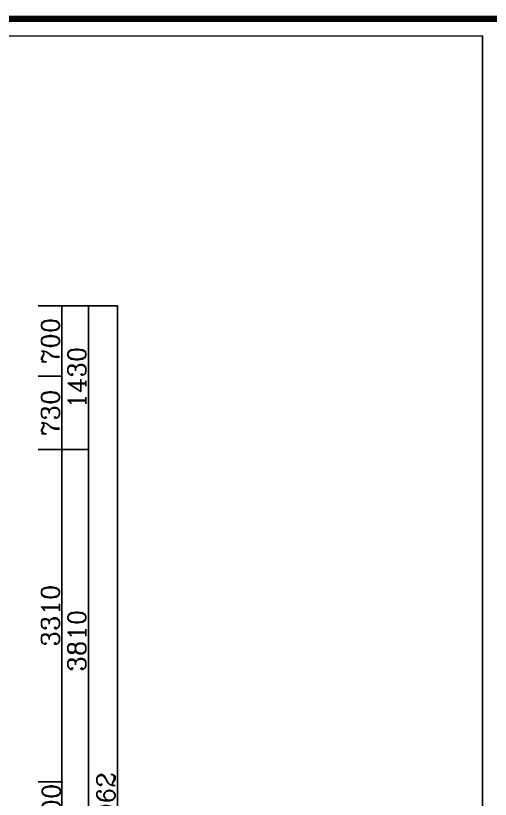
# Model space of a CAD drawing. Header units: millimetres. Extents: x 512961 to 915856, y -1268271 to -458543.
# Drawn here: x 868167 to 872896, y -1153932 to -1146126 of the extents above; entities that cross this region are included whole.
import ezdxf

# ---------------------------------------------------------------- set-up
doc = ezdxf.new("R2010")
doc.units = ezdxf.units.MM
doc.header["$MEASUREMENT"] = 0
doc.header["$PDMODE"] = 3
doc.layers.get('0').update_dxf_attribs({"linetype": 'CONTINUOUS'})
doc.layers.get('DEFPOINTS').update_dxf_attribs({"linetype": 'CONTINUOUS'})
doc.layers.add('txt', color=7, linetype='CONTINUOUS')
doc.styles.get("Standard").update_dxf_attribs({"font": 'complex.shx', "bigfont": 'hzxy.shx'})
doc.dimstyles.new('LMDIM40', dxfattribs={"dimtxt": 80, "dimasz": 20, "dimexe": 0, "dimexo": 0, "dimgap": 25, "dimtad": 1, "dimdec": 0, "dimzin": 0, "dimdsep": 46, "dimtxsty": 'Standard', "dimblk1": 'DOT', "dimblk2": 'DOT', "dimsah": 1, "dimcen": 0, "dimclrd": 2, "dimclre": 2, "dimclrt": 2, "dimadec": 0, "dimazin": 0, "dimtfac": 1, "dimtdec": 0, "dimtmove": 2, "dimatfit": 3, "dimldrblk": 'DOT', "dimfxl": 1, "dimtolj": 1, "dimtzin": 0, "dimarcsym": 0})

# ---------------------------------------------------------------- blocks, each defined once
blk = doc.blocks.new('_ArchTick')
at = {"color": 0, "linetype": 'ByBlock', "const_width": 0.15}
blk.add_lwpolyline([(-0.5, -0.5), (0.5, 0.5)], dxfattribs=at)
blk = doc.blocks.new('*D637')
at = {"layer": 'DEFPOINTS', "color": 0}
for p in [(868390.6, -1153756.6), (868628.1, -1153756.6), (868390.6, -1154256.6)]:
    blk.add_point(p, dxfattribs=at)
at = {"layer": 'txt', "color": 2, "lineweight": -2}
for p, q in [((868390.6, -1153756.6), (868628.1, -1153756.6)), ((868628.1, -1154256.6), (868628.1, -1153756.6)), ((868390.6, -1154256.6), (868628.1, -1154256.6))]:
    blk.add_line(p, q, dxfattribs=at)
at = {"layer": 'txt', "color": 2, "lineweight": -2, "xscale": 20, "yscale": 20, "zscale": 20}
for p, rotation in [((868628.1, -1153756.6), 90), ((868628.1, -1154256.6), 270)]:
    blk.add_blockref('_ArchTick', p, dxfattribs=dict(at, rotation=rotation))
at = {"layer": 'txt', "color": 2, "insert": (868522.1, -1154006.6), "char_height": 180, "attachment_point": 5, "rotation": 90}
blk.add_mtext('\\A1;500', dxfattribs=at)
blk = doc.blocks.new('_DOT')
at = {"color": 0, "linetype": 'ByBlock'}
blk.add_line((-0.5, 0), (-1, 0), dxfattribs=at)
at = {"color": 0, "linetype": 'ByBlock', "const_width": 0.5}
blk.add_lwpolyline([(-0.25, 0, 1), (0.25, 0, 1)], format="xyb", close=True, dxfattribs=at)
blk = doc.blocks.new('DOT')
at = {"color": 0, "linetype": 'ByBlock'}
blk.add_line((-0.35, 0), (-1, 0), dxfattribs=at)
at = {"color": 0, "linetype": 'ByBlock', "const_width": 0.35}
blk.add_lwpolyline([(-0.175, 0, 1), (0.175, 0, 1)], format="xyb", close=True, dxfattribs=at)
blk = doc.blocks.new('*D638')
at = {"layer": 'DEFPOINTS', "color": 0}
for p in [(868390.6, -1150446.6), (868628.1, -1150446.6), (868390.6, -1153756.6)]:
    blk.add_point(p, dxfattribs=at)
at = {"layer": 'txt', "color": 2, "lineweight": -2}
for p, q in [((868390.6, -1150446.6), (868628.1, -1150446.6)), ((868628.1, -1153756.6), (868628.1, -1150446.6)), ((868390.6, -1153756.6), (868628.1, -1153756.6))]:
    blk.add_line(p, q, dxfattribs=at)
at = {"layer": 'txt', "color": 2, "lineweight": -2, "xscale": 20, "yscale": 20, "zscale": 20}
for p, rotation in [((868628.1, -1150446.6), 90), ((868628.1, -1153756.6), 270)]:
    blk.add_blockref('_ArchTick', p, dxfattribs=dict(at, rotation=rotation))
at = {"layer": 'txt', "color": 2, "insert": (868513.1, -1152101.6), "char_height": 180, "attachment_point": 5, "rotation": 90}
blk.add_mtext('\\A1;3310', dxfattribs=at)
blk = doc.blocks.new('*D639')
at = {"layer": 'DEFPOINTS', "color": 0}
for p in [(868390.6, -1149716.6), (868628.1, -1149716.6), (868390.6, -1150446.6)]:
    blk.add_point(p, dxfattribs=at)
at = {"layer": 'txt', "color": 2, "lineweight": -2}
for p, q in [((868390.6, -1149716.6), (868628.1, -1149716.6)), ((868628.1, -1150446.6), (868628.1, -1149716.6)), ((868390.6, -1150446.6), (868628.1, -1150446.6))]:
    blk.add_line(p, q, dxfattribs=at)
at = {"layer": 'txt', "color": 2, "lineweight": -2, "xscale": 20, "yscale": 20, "zscale": 20}
for p, rotation in [((868628.1, -1149716.6), 90), ((868628.1, -1150446.6), 270)]:
    blk.add_blockref('_ArchTick', p, dxfattribs=dict(at, rotation=rotation))
at = {"layer": 'txt', "color": 2, "insert": (868513.1, -1150081.6), "char_height": 180, "attachment_point": 5, "rotation": 90}
blk.add_mtext('\\A1;730', dxfattribs=at)
blk = doc.blocks.new('*D640')
at = {"layer": 'DEFPOINTS', "color": 0}
for p in [(868390.6, -1149016.6), (868628.1, -1149016.6), (868390.6, -1149716.6)]:
    blk.add_point(p, dxfattribs=at)
at = {"layer": 'txt', "color": 2, "lineweight": -2}
for p, q in [((868390.6, -1149016.6), (868628.1, -1149016.6)), ((868628.1, -1149716.6), (868628.1, -1149016.6)), ((868390.6, -1149716.6), (868628.1, -1149716.6))]:
    blk.add_line(p, q, dxfattribs=at)
at = {"layer": 'txt', "color": 2, "lineweight": -2, "xscale": 20, "yscale": 20, "zscale": 20}
for p, rotation in [((868628.1, -1149016.6), 90), ((868628.1, -1149716.6), 270)]:
    blk.add_blockref('_ArchTick', p, dxfattribs=dict(at, rotation=rotation))
at = {"layer": 'txt', "color": 2, "insert": (868513.1, -1149366.6), "char_height": 180, "attachment_point": 5, "rotation": 90}
blk.add_mtext('\\A1;700', dxfattribs=at)
blk = doc.blocks.new('*D657')
at = {"layer": 'DEFPOINTS', "color": 0}
for p in [(868390.6, -1150446.6), (868891.7, -1150446.6), (868390.6, -1154256.6)]:
    blk.add_point(p, dxfattribs=at)
at = {"layer": 'txt', "color": 2, "lineweight": -2}
for p, q in [((868390.6, -1150446.6), (868891.7, -1150446.6)), ((868891.7, -1154256.6), (868891.7, -1150446.6)), ((868390.6, -1154256.6), (868891.7, -1154256.6))]:
    blk.add_line(p, q, dxfattribs=at)
at = {"layer": 'txt', "color": 2, "lineweight": -2, "xscale": 20, "yscale": 20, "zscale": 20}
for p, rotation in [((868891.7, -1150446.6), 90), ((868891.7, -1154256.6), 270)]:
    blk.add_blockref('_ArchTick', p, dxfattribs=dict(at, rotation=rotation))
at = {"layer": 'txt', "color": 2, "insert": (868776.7, -1152351.6), "char_height": 180, "attachment_point": 5, "rotation": 90}
blk.add_mtext('\\A1;3810', dxfattribs=at)
blk = doc.blocks.new('*D658')
at = {"layer": 'DEFPOINTS', "color": 0}
for p in [(868390.6, -1149016.6), (868891.7, -1149016.6), (868390.6, -1150446.6)]:
    blk.add_point(p, dxfattribs=at)
at = {"layer": 'txt', "color": 2, "lineweight": -2}
for p, q in [((868390.6, -1149016.6), (868891.7, -1149016.6)), ((868891.7, -1150446.6), (868891.7, -1149016.6)), ((868390.6, -1150446.6), (868891.7, -1150446.6))]:
    blk.add_line(p, q, dxfattribs=at)
at = {"layer": 'txt', "color": 2, "lineweight": -2, "xscale": 20, "yscale": 20, "zscale": 20}
for p, rotation in [((868891.7, -1149016.6), 90), ((868891.7, -1150446.6), 270)]:
    blk.add_blockref('_ArchTick', p, dxfattribs=dict(at, rotation=rotation))
at = {"layer": 'txt', "color": 2, "insert": (868776.7, -1149731.6), "char_height": 180, "attachment_point": 5, "rotation": 90}
blk.add_mtext('\\A1;1430', dxfattribs=at)
blk = doc.blocks.new('*D659')
at = {"layer": 'DEFPOINTS', "color": 0}
for p in [(868390.6, -1149016.6), (868390.6, -1159078.8), (869182.2, -1159078.8)]:
    blk.add_point(p, dxfattribs=at)
at = {"layer": 'txt', "color": 2, "lineweight": -2}
for p, q in [((868390.6, -1149016.6), (869182.2, -1149016.6)), ((869182.2, -1149016.6), (869182.2, -1159078.8)), ((868390.6, -1159078.8), (869182.2, -1159078.8))]:
    blk.add_line(p, q, dxfattribs=at)
at = {"layer": 'txt', "color": 2, "lineweight": -2, "xscale": 20, "yscale": 20, "zscale": 20}
for p, rotation in [((869182.2, -1149016.6), 90), ((869182.2, -1159078.8), 270)]:
    blk.add_blockref('_ArchTick', p, dxfattribs=dict(at, rotation=rotation))
at = {"layer": 'txt', "color": 2, "insert": (869067.2, -1154047.7), "char_height": 180, "attachment_point": 5, "rotation": 90}
blk.add_mtext('\\A1;10062', dxfattribs=at)

msp = doc.modelspace()

# ---------------------------------------------------------------- linework, layer by layer
at = {"const_width": 63.4}
msp.add_lwpolyline([(853453.6, -1162777.7), (876351.9, -1162776.5), (876351.9, -1146157.8), (853453.6, -1146159)], close=True, dxfattribs=at)
at = {"color": 4}
msp.add_lwpolyline([(853612.7, -1146328.6), (853612.7, -1162621.9), (872817.5, -1162620.7), (872817.5, -1146327.3)], close=True, dxfattribs=at)

# ---------------------------------------------------------------- dimensions: what is measured, and where the dimension line sits
at = {"layer": 'txt', "color": 2}
for base, p1, p2, angle, picture, middle in [((868628.1, -1149016.6), (868390.6, -1149716.6), (868390.6, -1149016.6), 270, '*D640', (868513.1, -1149366.6)), ((868891.7, -1149016.6), (868390.6, -1150446.6), (868390.6, -1149016.6), 90, '*D658', (868776.7, -1149731.6)), ((869182.2, -1159078.8), (868390.6, -1149016.6), (868390.6, -1159078.8), 90, '*D659', (869067.2, -1154047.7)), ((868628.1, -1149716.6), (868390.6, -1150446.6), (868390.6, -1149716.6), 270, '*D639', (868513.1, -1150081.6)), ((868628.1, -1150446.6), (868390.6, -1153756.6), (868390.6, -1150446.6), 270, '*D638', (868513.1, -1152101.6)), ((868891.7, -1150446.6), (868390.6, -1154256.6), (868390.6, -1150446.6), 90, '*D657', (868776.7, -1152351.6))]:
    dim = msp.add_linear_dim(base=base, p1=p1, p2=p2, angle=angle, dimstyle='LMDIM40', override={"dimtxt": 180, "dimblk": 'ArchTick', "dimsah": 0, "dimldrblk": 'DOT'}, dxfattribs=at)
    dim.commit()
    dim.dimension.update_dxf_attribs({"geometry": picture, "text_midpoint": middle})
dim = msp.add_linear_dim(base=(868628.1, -1153756.6), p1=(868390.6, -1154256.6), p2=(868390.6, -1153756.6), angle=270, dimstyle='LMDIM40', override={"dimtxt": 180, "dimblk": 'ArchTick', "dimsah": 0, "dimldrblk": 'DOT'}, dxfattribs=at)
dim.commit()
dim.dimension.update_dxf_attribs({"geometry": '*D637', "text_midpoint": (868522.1, -1154006.6), "dimtype": 160})

doc.saveas('drawing.dxf')
